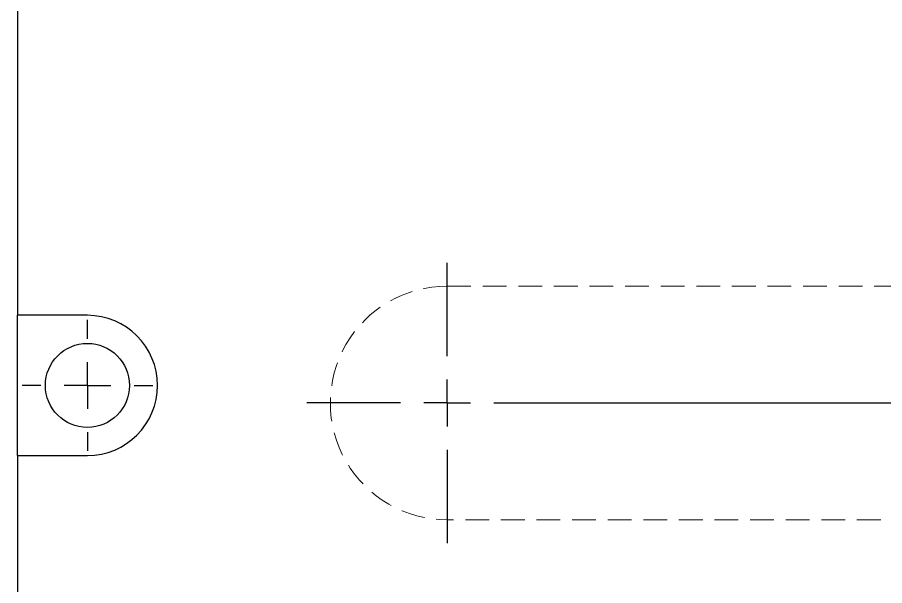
# Model space of a CAD drawing. Header units: millimetres. Extents: x -5 to 1672, y 0 to 1180.
# Drawn here: x 1261.2 to 1354, y 801.3 to 862.1 of the extents above; entities that cross this region are included whole.
import ezdxf

# ---------------------------------------------------------------- set-up
doc = ezdxf.new("R2010")
doc.units = ezdxf.units.MM
doc.header["$LTSCALE"] = 2
doc.linetypes.add('HIDDEN', pattern=[1.905, 1.27, -0.635])
doc.layers.add('SLD-0', color=7, linetype='Continuous')

# ---------------------------------------------------------------- blocks, each defined once
blk = doc.blocks.new('SW_CENTERMARKSYMBOL_3')
at = {"layer": 'SLD-0', "color": 0}
for p, q in [((0, 5), (0, 15)), ((0, 0), (0, 2.5)), ((-5, 0), (-15, 0)), ((0, 0), (-2.5, 0)), ((0, 0), (0, -2.5)), ((0, 0), (2.5, 0)), ((5, 0), (15, 0)), ((5, 0), (270, 0)), ((0, -5), (0, -15))]:
    blk.add_line(p, q, dxfattribs=at)
blk = doc.blocks.new('SW_CENTERMARKSYMBOL_15')
at = {"layer": 'SLD-0', "color": 0}
for p, q in [((0, 5), (0, 7)), ((0, 0), (0, 2.5)), ((-5, 0), (-7, 0)), ((0, 0), (-2.5, 0)), ((0, 0), (0, -2.5)), ((0, 0), (2.5, 0)), ((5, 0), (7, 0)), ((0, -5), (0, -7))]:
    blk.add_line(p, q, dxfattribs=at)

msp = doc.modelspace()

# ---------------------------------------------------------------- linework, layer by layer
at = {"color": 7, "linetype": 'Continuous', "lineweight": 25}
for p, q in [((1261.1948313, 893.3130497), (1261.1948313, 830.1881497)), ((1268.6948313, 830.1881497), (1261.1948313, 830.1881497)), ((1261.1948313, 815.1880497), (1261.1948313, 830.1881497)), ((1261.1948313, 815.1880497), (1261.1948313, 752.0631497)), ((1261.1948313, 815.1880497), (1268.6948313, 815.1880497))]:
    msp.add_line(p, q, dxfattribs=at)
at = {"color": 190, "linetype": 'HIDDEN', "lineweight": 18}
for p, q in [((1307.1948313, 833.3130997), (1582.1948313, 833.3130997)), ((1582.1948313, 808.3130997), (1307.1948313, 808.3130997))]:
    msp.add_line(p, q, dxfattribs=at)
at = {"color": 7, "linetype": 'Continuous', "lineweight": 25}
msp.add_circle((1268.6948313, 822.6880997), 4.5, dxfattribs=at)
at = {"color": 190, "linetype": 'HIDDEN', "lineweight": 18}
msp.add_arc((1307.1948296, 820.8130997), 12.5, 89.999992272, 270.000007728, dxfattribs=at)
at = {"color": 7, "linetype": 'Continuous', "lineweight": 25}
msp.add_arc((1268.6948313, 822.6880997), 7.50005, 270, 90, dxfattribs=at)

# ---------------------------------------------------------------- block references
at = {"layer": 'SLD-0'}
for name, p in [('SW_CENTERMARKSYMBOL_3', (1307.1948313, 820.8130997)), ('SW_CENTERMARKSYMBOL_15', (1268.6948313, 822.6880997))]:
    msp.add_blockref(name, p, dxfattribs=at)

doc.saveas('drawing.dxf')
